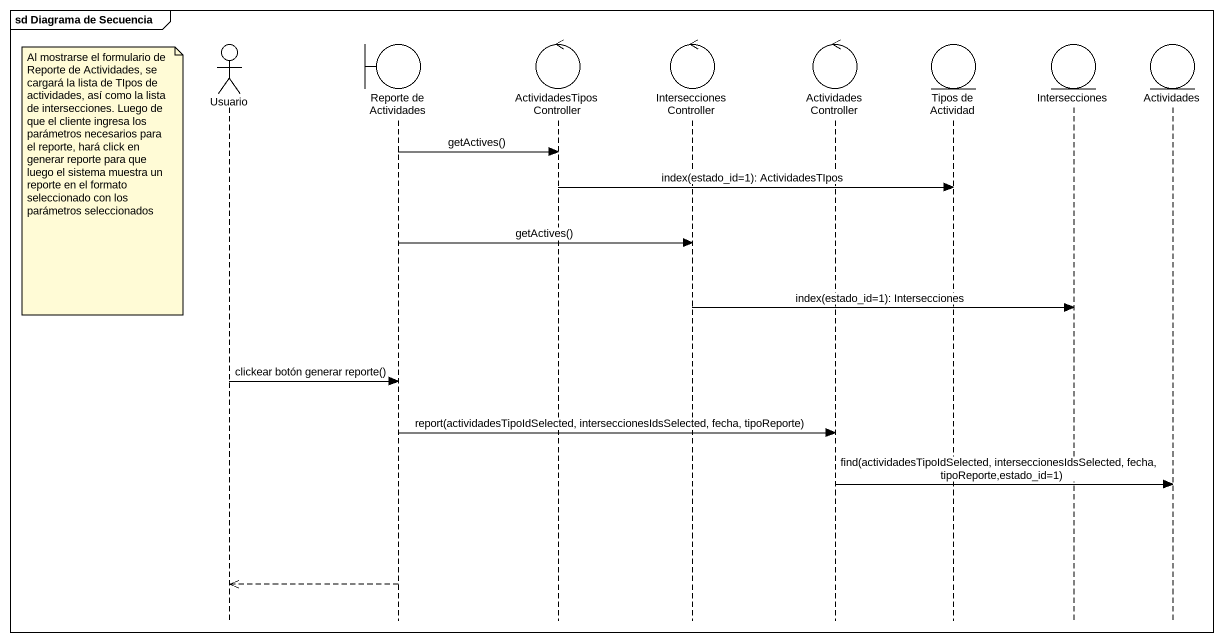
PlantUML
@startuml
mainframe sd Diagrama de Secuencia
hide footbox
actor Usuario
boundary "Reporte de Actividades" as Reporte_de_Actividades
control ActividadesTiposController
control InterseccionesController
control ActividadesController
entity "Tipos de Actividad" as Tipos_de_Actividad
entity Intersecciones
entity Actividades

Reporte_de_Actividades -> ActividadesTiposController : getActives()
note left of Usuario : Al mostrarse el formulario de Reporte de Actividades, se cargará la lista de TIpos de actividades, así como la lista de intersecciones. Luego de que el cliente ingresa los parámetros necesarios para el reporte, hará click en generar reporte para que luego el sistema muestra un reporte en el formato seleccionado con los parámetros seleccionados
ActividadesTiposController -> Tipos_de_Actividad : index(estado_id=1): ActividadesTIpos
Reporte_de_Actividades -> InterseccionesController : getActives()
InterseccionesController -> Intersecciones : index(estado_id=1): Intersecciones
Usuario -> Reporte_de_Actividades : clickear botón generar reporte()
Reporte_de_Actividades -> ActividadesController : report(actividadesTipoIdSelected, interseccionesIdsSelected, fecha, tipoReporte)
ActividadesController -> Actividades : find(actividadesTipoIdSelected, interseccionesIdsSelected, fecha, tipoReporte,estado_id=1)
Reporte_de_Actividades -->> Usuario
@enduml
